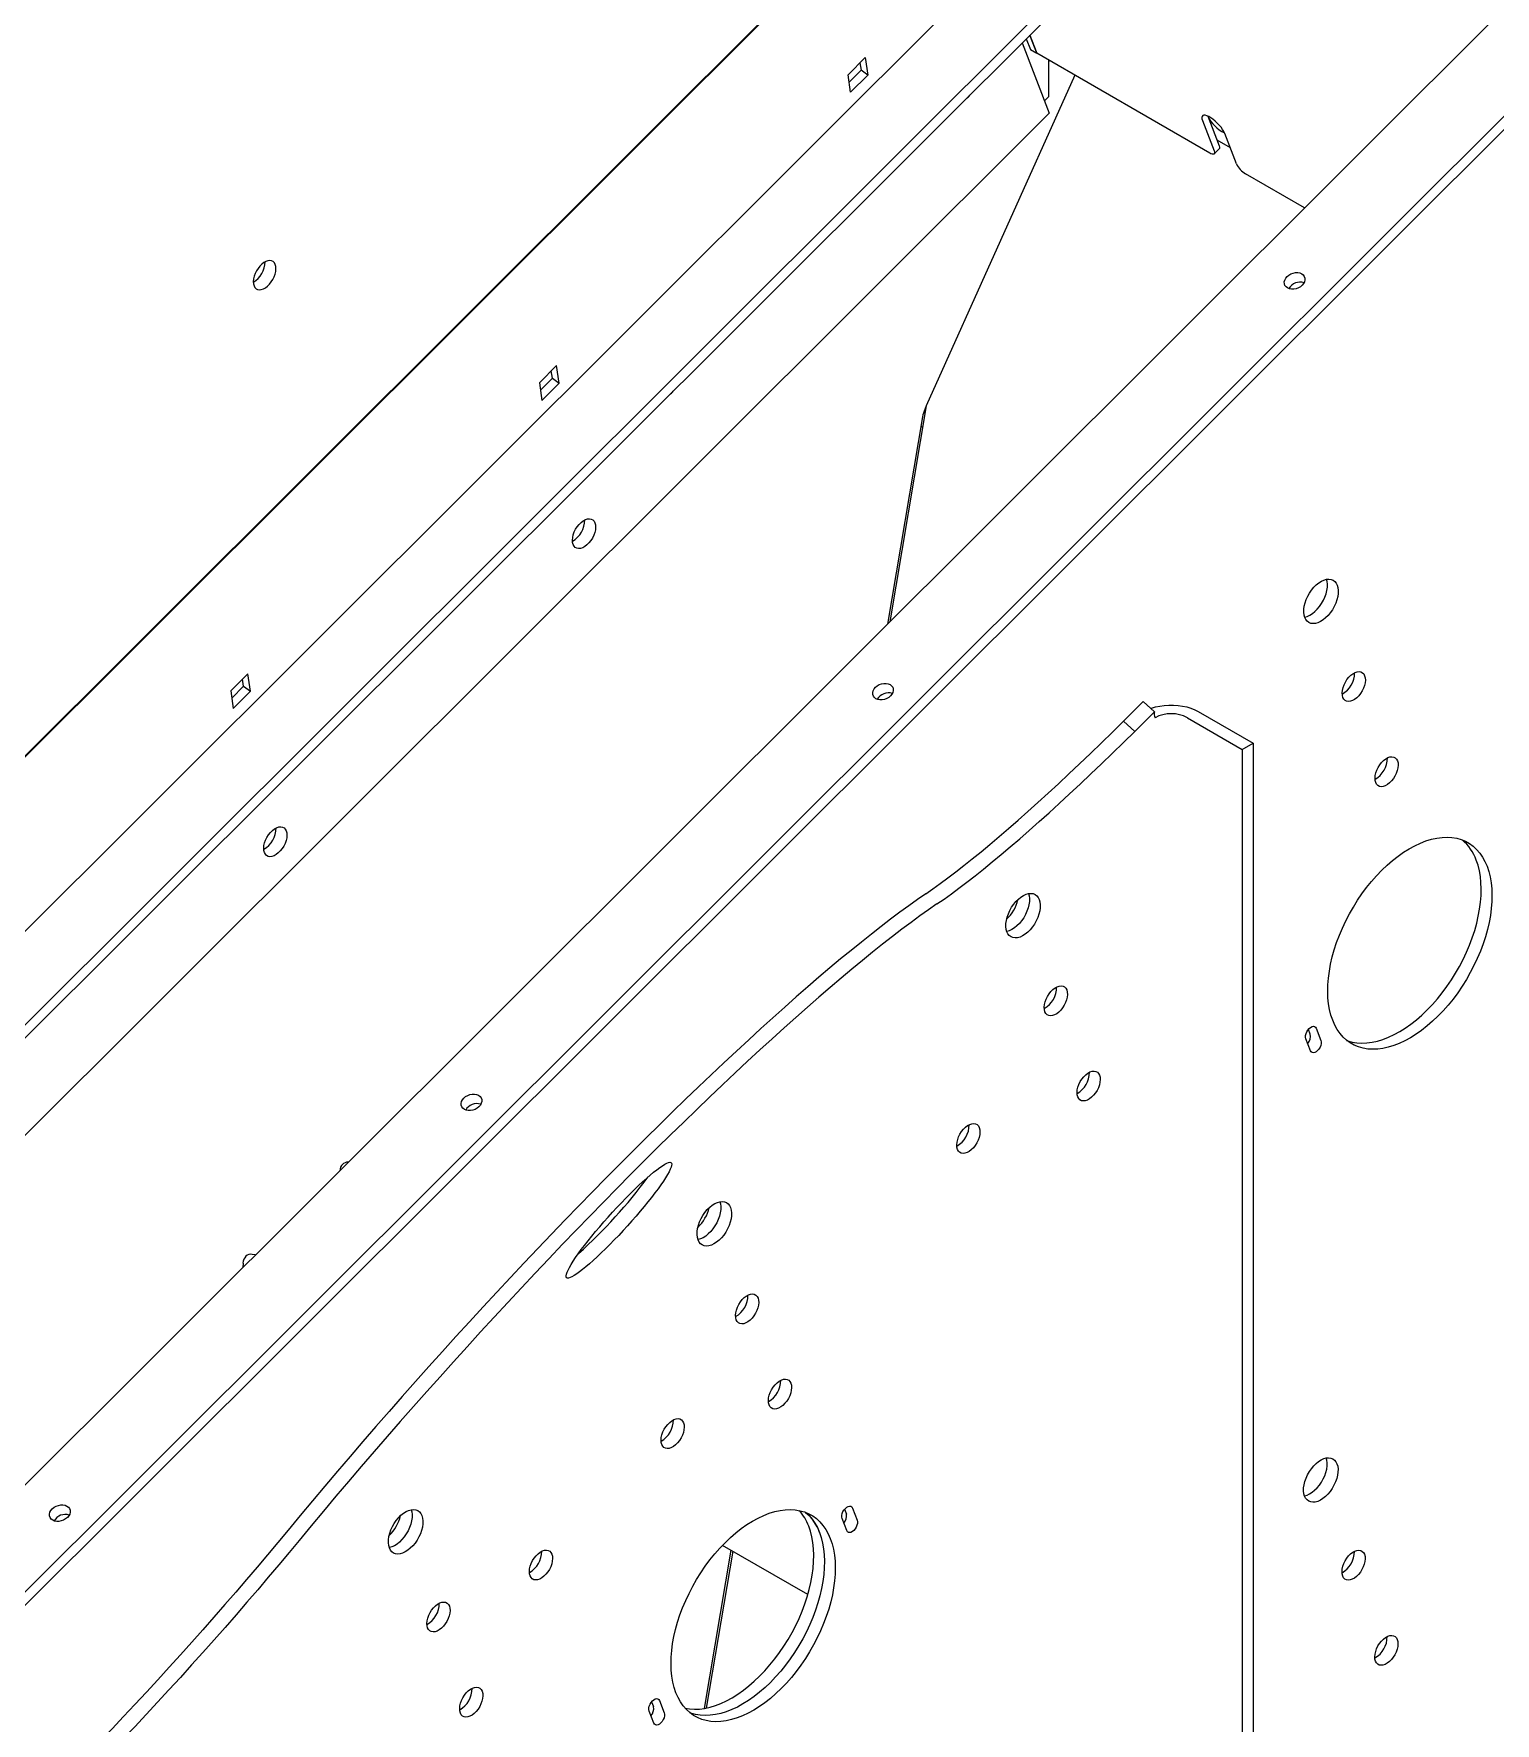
# Model space of a CAD drawing. Header units: millimetres. Extents: x 0 to 55611, y 0 to 32827.
# Drawn here: x 34469 to 35236, y 12813 to 13699 of the extents above; entities that cross this region are included whole.
import ezdxf

# ---------------------------------------------------------------- set-up
doc = ezdxf.new("R2010")
doc.units = ezdxf.units.MM
doc.header["$LTSCALE"] = 10
doc.linetypes.add('SLD-Continua', pattern=[0])
doc.layers.add('EQUIPO', color=30, linetype='SLD-Continua')
doc.layers.add('STRUC', color=5, linetype='SLD-Continua')

msp = doc.modelspace()

# ---------------------------------------------------------------- linework, layer by layer
at = {"layer": 'EQUIPO', "linetype": 'SLD-Continua', "lineweight": 25}
for p, q in [((36266.93, 14735.95), (33481.47, 11957.21)), ((33521.47, 11940.81), (36306.93, 14719.55)), ((36306.93, 14712.6), (33521.47, 11933.86)), ((34947.77, 13802.41), (34301.37, 13157.56)), ((34949.25, 13803.26), (34302.85, 13158.42)), ((34336.83, 13100.91), (34983.23, 13745.75)), ((34084.81, 12800.42), (35007.09, 13720.48)), ((34089.22, 12797.87), (35009.03, 13715.45)), ((34988.06, 13694.53), (35002.26, 13657.67)), ((34990.21, 13696.68), (34992.38, 13691.04)), ((34992.11, 13698.58), (34995.77, 13689.08)), ((34995.78, 13689.06), (34992.11, 13698.58)), ((34896.71, 13677.82), (34905.74, 13686.83)), ((34905.74, 13686.83), (34907.06, 13677.62)), ((34992.38, 13691.04), (34995.77, 13689.08)), ((35086.48, 13636.7), (34995.78, 13689.06)), ((34898.02, 13668.61), (34896.71, 13677.82)), ((34903.49, 13680.22), (34897.25, 13674)), ((34907.06, 13677.62), (34898.02, 13668.61)), ((34902.94, 13684.04), (34903.49, 13680.22)), ((34907.06, 13677.62), (34903.49, 13680.22)), ((35015.66, 13677.59), (34937.72, 13504.06)), ((35001.92, 13685.52), (35001.92, 13666.24)), ((35001.92, 13684.65), (35002.47, 13685.2)), ((35001.92, 13666.24), (34999.78, 13664.11)), ((35002.26, 13657.67), (34121.63, 12779.16)), ((35082.7, 13653.76), (35088.84, 13637.82)), ((35085.47, 13656.12), (35091.5, 13640.47)), ((35090.27, 13643.66), (35097.21, 13639.65)), ((35100.52, 13631.08), (35094.37, 13647.02)), ((35088.84, 13636.3), (35091.5, 13638.95)), ((35136.23, 13607.98), (35105.34, 13625.82)), ((34743.72, 13525.2), (34734.68, 13516.18)), ((34735.23, 13512.37), (34741.47, 13518.59)), ((34741.47, 13518.59), (34740.92, 13522.41)), ((34741.47, 13518.59), (34745.04, 13515.99)), ((34745.04, 13515.99), (34743.72, 13525.2)), ((34734.68, 13516.18), (34736, 13506.98)), ((34736, 13506.98), (34745.04, 13515.99)), ((34937.72, 13504.06), (34918.58, 13390.86)), ((34937.72, 13504.05), (34936.91, 13502.26)), ((34935.72, 13498.37), (34917.32, 13389.6)), ((34581.7, 13363.57), (34572.66, 13354.55)), ((34579.44, 13356.95), (34578.9, 13360.77)), ((34583.01, 13354.36), (34581.7, 13363.57)), ((34572.66, 13354.55), (34573.98, 13345.34)), ((34573.21, 13350.73), (34579.44, 13356.95)), ((34573.98, 13345.34), (34583.01, 13354.36)), ((34579.44, 13356.95), (34583.01, 13354.36)), ((35051.61, 13348.94), (35041.27, 13338.62)), ((35057.48, 13343.6), (35051.61, 13348.94)), ((35057.48, 13343.6), (35047.14, 13333.28)), ((35074.76, 13340.49), (35103.61, 13323.83)), ((35080.42, 13343.75), (35109.27, 13327.1)), ((35047.14, 13333.28), (35041.27, 13338.62)), ((35103.61, 13323.83), (35109.27, 13327.1)), ((35103.61, 13323.83), (35103.61, 12458.25)), ((35109.27, 13327.1), (35109.27, 12454.98)), ((35139.4, 13165.71), (35136.94, 13172.09)), ((35139.23, 13174.45), (35138.26, 13176.95)), ((35142.43, 13177.56), (35144.88, 13171.18)), ((34585.53, 13058.61), (34583.94, 13058.89)), ((34579.11, 13054.3), (34579.01, 13052.1)), ((34894.83, 12925.19), (34895.79, 12922.69)), ((34898.99, 12925.81), (34901.45, 12919.43)), ((34895.97, 12913.96), (34893.51, 12920.34)), ((34875.52, 12880.39), (34830.74, 12906.24)), ((34835.17, 12903.68), (34821.13, 12820.67)), ((34836.12, 12903.13), (34822.21, 12820.87)), ((34794.7, 12812.94), (34792.25, 12819.32)), ((34793.57, 12824.17), (34794.53, 12821.67)), ((34797.73, 12824.79), (34800.19, 12818.41))]:
    msp.add_line(p, q, dxfattribs=at)
at = {"layer": 'EQUIPO', "linetype": 'SLD-Continua', "lineweight": 25, "flags": 128}
for points in [[(35094.37, 13647.02), (35093.91, 13648.03), (35093.26, 13649.12), (35092.45, 13650.25), (35091.51, 13651.39), (35090.46, 13652.5), (35089.35, 13653.53), (35088.21, 13654.45), (35087.09, 13655.24), (35086.01, 13655.86), (35085.02, 13656.3), (35084.15, 13656.53), (35083.43, 13656.56), (35082.88, 13656.37), (35082.52, 13655.98), (35082.37, 13655.41), (35082.43, 13654.66), (35082.7, 13653.76)], [(35088.84, 13637.82), (35089.01, 13637.24), (35089.04, 13636.76), (35088.92, 13636.4), (35088.66, 13636.17), (35088.27, 13636.09), (35087.76, 13636.15), (35087.16, 13636.36), (35086.48, 13636.7)], [(35091.5, 13640.47), (35091.67, 13639.89), (35091.7, 13639.41), (35091.58, 13639.05), (35091.5, 13638.95)], [(34596.05, 13578.23), (34595.58, 13579.1), (34594.94, 13579.75), (34594.14, 13580.17), (34593.22, 13580.32), (34592.21, 13580.22), (34591.14, 13579.86), (34590.04, 13579.25), (34588.96, 13578.42), (34587.93, 13577.39), (34586.99, 13576.2), (34586.16, 13574.9), (34585.48, 13573.51), (34584.97, 13572.09), (34584.65, 13570.7), (34584.53, 13569.37), (34584.61, 13568.15), (34584.89, 13567.09), (34585.35, 13566.22), (34586, 13565.56), (34586.79, 13565.15), (34587.71, 13564.99), (34588.73, 13565.09), (34589.8, 13565.46), (34590.89, 13566.06), (34591.98, 13566.89), (34593.01, 13567.92), (34593.95, 13569.11), (34594.77, 13570.42), (34595.45, 13571.81), (34595.96, 13573.22), (34596.28, 13574.62), (34596.41, 13575.94), (34596.33, 13577.16), (34596.05, 13578.23)], [(35127.34, 13565.97), (35126.55, 13566.57), (35125.99, 13567.33), (35125.68, 13568.2), (35125.64, 13569.15), (35125.88, 13570.13), (35126.37, 13571.08), (35127.1, 13571.97), (35128.03, 13572.73), (35129.11, 13573.35), (35130.28, 13573.78), (35131.5, 13574.01), (35132.69, 13574.02), (35133.81, 13573.81), (35134.78, 13573.39), (35135.57, 13572.79), (35136.13, 13572.03), (35136.44, 13571.16), (35136.48, 13570.21), (35136.24, 13569.23), (35135.75, 13568.28), (35135.02, 13567.39), (35134.09, 13566.62), (35133.01, 13566.01), (35131.84, 13565.58), (35130.62, 13565.35), (35129.42, 13565.34), (35128.31, 13565.55), (35127.34, 13565.97)], [(34763.82, 13442.74), (34764.1, 13441.66), (34764.18, 13440.41), (34764.06, 13439.05), (34763.73, 13437.62), (34763.21, 13436.17), (34762.51, 13434.75), (34761.67, 13433.41), (34760.7, 13432.19), (34759.65, 13431.14), (34758.54, 13430.29), (34757.42, 13429.67), (34756.32, 13429.3), (34755.28, 13429.19), (34754.34, 13429.36), (34753.53, 13429.78), (34752.87, 13430.45), (34752.39, 13431.34), (34752.1, 13432.43), (34752.02, 13433.68), (34752.15, 13435.04), (34752.48, 13436.47), (34753, 13437.92), (34753.7, 13439.33), (34754.54, 13440.68), (34755.51, 13441.89), (34756.56, 13442.94), (34757.67, 13443.8), (34758.79, 13444.42), (34759.89, 13444.79), (34760.93, 13444.89), (34761.87, 13444.73), (34762.68, 13444.31), (34763.34, 13443.64), (34763.82, 13442.74)], [(35153.39, 13410.01), (35153.76, 13408.72), (35153.93, 13407.27), (35153.89, 13405.69), (35153.66, 13404.01), (35153.23, 13402.28), (35152.61, 13400.54), (35151.82, 13398.81), (35150.88, 13397.15), (35149.8, 13395.58), (35148.61, 13394.15), (35147.34, 13392.88), (35146.01, 13391.81), (35144.66, 13390.95), (35143.32, 13390.33), (35142.01, 13389.96), (35140.76, 13389.84), (35139.61, 13389.99), (35138.57, 13390.4), (35137.67, 13391.05), (35136.94, 13391.94), (35136.38, 13393.04), (35136.02, 13394.33), (35135.85, 13395.79), (35135.88, 13397.37), (35136.12, 13399.04), (35136.55, 13400.77), (35137.17, 13402.52), (35137.96, 13404.24), (35138.9, 13405.91), (35139.98, 13407.47), (35141.17, 13408.9), (35142.44, 13410.17), (35143.76, 13411.25), (35145.11, 13412.11), (35146.46, 13412.73), (35147.77, 13413.1), (35149.02, 13413.21), (35150.17, 13413.06), (35151.21, 13412.66), (35152.1, 13412), (35152.84, 13411.11), (35153.39, 13410.01)], [(35136.32, 13393.22), (35136.35, 13393.22), (35137.66, 13393.59), (35139.01, 13394.21), (35140.36, 13395.07), (35141.68, 13396.15), (35142.95, 13397.41), (35144.14, 13398.85), (35145.22, 13400.41), (35146.17, 13402.08), (35146.95, 13403.8), (35147.57, 13405.55), (35148, 13407.28), (35148.24, 13408.95), (35148.27, 13410.53), (35148.1, 13411.99), (35147.8, 13413.1)], [(34911.31, 13350.46), (34910.52, 13351.06), (34909.96, 13351.82), (34909.65, 13352.69), (34909.61, 13353.64), (34909.85, 13354.62), (34910.34, 13355.57), (34911.07, 13356.46), (34912, 13357.23), (34913.08, 13357.84), (34914.25, 13358.27), (34915.47, 13358.5), (34916.66, 13358.51), (34917.78, 13358.3), (34918.75, 13357.88), (34919.54, 13357.28), (34920.1, 13356.52), (34920.41, 13355.65), (34920.44, 13354.7), (34920.21, 13353.72), (34919.72, 13352.77), (34918.99, 13351.88), (34918.06, 13351.12), (34916.98, 13350.5), (34915.8, 13350.07), (34914.59, 13349.84), (34913.39, 13349.83), (34912.28, 13350.04), (34911.31, 13350.46)], [(35167.82, 13362.54), (35168.11, 13361.45), (35168.19, 13360.2), (35168.06, 13358.84), (35167.73, 13357.41), (35167.21, 13355.96), (35166.52, 13354.54), (35165.67, 13353.2), (35164.71, 13351.99), (35163.65, 13350.94), (35162.54, 13350.08), (35161.42, 13349.46), (35160.32, 13349.09), (35159.29, 13348.99), (35158.34, 13349.15), (35157.53, 13349.57), (35156.87, 13350.24), (35156.39, 13351.14), (35156.11, 13352.22), (35156.03, 13353.47), (35156.15, 13354.83), (35156.48, 13356.26), (35157, 13357.71), (35157.7, 13359.13), (35158.54, 13360.47), (35159.51, 13361.69), (35160.56, 13362.74), (35161.67, 13363.59), (35162.79, 13364.21), (35163.89, 13364.58), (35164.93, 13364.69), (35165.87, 13364.52), (35166.69, 13364.1), (35167.34, 13363.43), (35167.82, 13362.54)], [(35055.56, 13345.34), (35055.93, 13345.47), (35058.07, 13346.12), (35060.33, 13346.61), (35062.67, 13346.95), (35065.07, 13347.12), (35067.48, 13347.12), (35069.88, 13346.95), (35072.23, 13346.61), (35074.48, 13346.12), (35076.62, 13345.47), (35078.61, 13344.68), (35080.42, 13343.75)], [(34937.47, 13248.11), (34941.17, 13250.68), (34945.02, 13253.45), (34949.03, 13256.41), (34953.18, 13259.57), (34957.47, 13262.91), (34961.9, 13266.44), (34966.46, 13270.15), (34971.15, 13274.04), (34975.96, 13278.1), (34980.89, 13282.33), (34985.93, 13286.73), (34991.08, 13291.29), (34996.33, 13296), (35001.68, 13300.86), (35007.11, 13305.86), (35012.63, 13311.01), (35018.22, 13316.29), (35023.89, 13321.69), (35029.63, 13327.22), (35035.42, 13332.87), (35041.27, 13338.62)], [(34943.34, 13242.77), (34947.04, 13245.34), (34950.89, 13248.11), (34954.89, 13251.07), (34959.05, 13254.23), (34963.34, 13257.57), (34967.77, 13261.1), (34972.33, 13264.81), (34977.02, 13268.7), (34981.83, 13272.76), (34986.76, 13277), (34991.8, 13281.39), (34996.95, 13285.95), (35002.2, 13290.66), (35007.54, 13295.52), (35012.98, 13300.52), (35018.49, 13305.67), (35024.09, 13310.95), (35029.76, 13316.35), (35035.49, 13321.88), (35041.29, 13327.53), (35047.14, 13333.28)], [(35185.04, 13317.85), (35185.33, 13316.76), (35185.41, 13315.51), (35185.28, 13314.15), (35184.95, 13312.72), (35184.43, 13311.27), (35183.74, 13309.85), (35182.89, 13308.51), (35181.93, 13307.3), (35180.87, 13306.24), (35179.76, 13305.39), (35178.64, 13304.77), (35177.54, 13304.4), (35176.51, 13304.3), (35175.56, 13304.46), (35174.75, 13304.88), (35174.09, 13305.55), (35173.61, 13306.44), (35173.33, 13307.53), (35173.25, 13308.78), (35173.37, 13310.14), (35173.7, 13311.57), (35174.22, 13313.02), (35174.92, 13314.44), (35175.76, 13315.78), (35176.73, 13316.99), (35177.78, 13318.05), (35178.89, 13318.9), (35180.01, 13319.52), (35181.11, 13319.89), (35182.15, 13319.99), (35183.09, 13319.83), (35183.9, 13319.41), (35184.56, 13318.74), (35185.04, 13317.85)], [(34601.8, 13281.11), (34602.08, 13280.02), (34602.16, 13278.78), (34602.03, 13277.42), (34601.71, 13275.99), (34601.18, 13274.54), (34600.49, 13273.12), (34599.65, 13271.78), (34598.68, 13270.56), (34597.63, 13269.51), (34596.52, 13268.66), (34595.4, 13268.04), (34594.3, 13267.67), (34593.26, 13267.56), (34592.32, 13267.72), (34591.5, 13268.15), (34590.85, 13268.82), (34590.37, 13269.71), (34590.08, 13270.8), (34590, 13272.05), (34590.13, 13273.41), (34590.46, 13274.84), (34590.98, 13276.28), (34591.67, 13277.7), (34592.52, 13279.04), (34593.48, 13280.26), (34594.54, 13281.31), (34595.64, 13282.16), (34596.77, 13282.78), (34597.87, 13283.15), (34598.9, 13283.26), (34599.84, 13283.1), (34600.66, 13282.68), (34601.32, 13282.01), (34601.8, 13281.11)], [(35232.05, 13262.55), (35232.96, 13259.85), (35233.68, 13256.97), (35234.2, 13253.92), (35234.53, 13250.73), (35234.65, 13247.41), (35234.57, 13243.97), (35234.29, 13240.42), (35233.82, 13236.79), (35233.14, 13233.09), (35232.27, 13229.34), (35231.21, 13225.56), (35229.97, 13221.76), (35228.55, 13217.97), (35226.95, 13214.19), (35225.19, 13210.45), (35223.27, 13206.76), (35221.21, 13203.15), (35219, 13199.62), (35216.67, 13196.2), (35214.22, 13192.9), (35211.67, 13189.74), (35209.02, 13186.73), (35206.29, 13183.88), (35203.49, 13181.21), (35200.64, 13178.74), (35197.74, 13176.46), (35194.81, 13174.4), (35191.87, 13172.56), (35188.93, 13170.95), (35186, 13169.58), (35183.1, 13168.46), (35180.23, 13167.58), (35177.42, 13166.96), (35174.67, 13166.6), (35172.01, 13166.5), (35169.43, 13166.65), (35166.96, 13167.07), (35164.6, 13167.74), (35162.36, 13168.67), (35160.27, 13169.84), (35158.32, 13171.26), (35156.52, 13172.91), (35154.89, 13174.8), (35153.43, 13176.91), (35152.14, 13179.22), (35151.04, 13181.74), (35150.13, 13184.44), (35149.41, 13187.33), (35148.89, 13190.37), (35148.57, 13193.56), (35148.44, 13196.89), (35148.52, 13200.33), (35148.8, 13203.87), (35149.28, 13207.5), (35149.95, 13211.2), (35150.82, 13214.95), (35151.88, 13218.73), (35153.12, 13222.53), (35154.55, 13226.33), (35156.14, 13230.1), (35157.9, 13233.84), (35159.82, 13237.53), (35161.89, 13241.14), (35164.09, 13244.67), (35166.42, 13248.09), (35168.87, 13251.39), (35171.43, 13254.55), (35174.07, 13257.56), (35176.8, 13260.41), (35179.6, 13263.08), (35182.46, 13265.56), (35185.35, 13267.83), (35188.28, 13269.89), (35191.22, 13271.73), (35194.16, 13273.34), (35197.09, 13274.71), (35200, 13275.84), (35202.86, 13276.71), (35205.67, 13277.33), (35208.42, 13277.69), (35211.09, 13277.8), (35213.66, 13277.64), (35216.14, 13277.22), (35218.5, 13276.55), (35220.73, 13275.63), (35222.83, 13274.45), (35224.78, 13273.04), (35226.57, 13271.38), (35228.21, 13269.49), (35229.67, 13267.39), (35230.95, 13265.07), (35232.05, 13262.55)], [(35158.37, 13171.21), (35158.94, 13171.01), (35161.3, 13170.33), (35163.77, 13169.92), (35166.35, 13169.76), (35169.02, 13169.87), (35171.76, 13170.23), (35174.58, 13170.85), (35177.44, 13171.72), (35180.34, 13172.85), (35183.27, 13174.22), (35186.22, 13175.83), (35189.16, 13177.67), (35192.08, 13179.73), (35194.98, 13182), (35197.83, 13184.48), (35200.63, 13187.15), (35203.36, 13190), (35206.01, 13193.01), (35208.57, 13196.17), (35211.01, 13199.47), (35213.35, 13202.89), (35215.55, 13206.42), (35217.61, 13210.03), (35219.53, 13213.71), (35221.29, 13217.45), (35222.89, 13221.23), (35224.31, 13225.03), (35225.56, 13228.83), (35226.61, 13232.61), (35227.48, 13236.36), (35228.16, 13240.06), (35228.64, 13243.69), (35228.92, 13247.23), (35228.99, 13250.67), (35228.87, 13254), (35228.55, 13257.19), (35228.03, 13260.23), (35227.31, 13263.12), (35226.4, 13265.82)], [(34937.47, 13248.11), (34933.09, 13245.08), (34928.56, 13241.84), (34923.87, 13238.42), (34919.04, 13234.8), (34914.06, 13230.98), (34908.94, 13226.98), (34903.69, 13222.8), (34898.3, 13218.43), (34892.78, 13213.89), (34887.14, 13209.17), (34881.38, 13204.27), (34875.51, 13199.22), (34869.52, 13193.99), (34863.42, 13188.61), (34857.22, 13183.07), (34850.93, 13177.38), (34844.54, 13171.54), (34838.06, 13165.56), (34831.5, 13159.44), (34824.87, 13153.19), (34818.16, 13146.8), (34811.38, 13140.3), (34804.54, 13133.67), (34797.64, 13126.93), (34790.69, 13120.08), (34783.69, 13113.13), (34776.65, 13106.08), (34769.57, 13098.93), (34762.46, 13091.7), (34755.33, 13084.38), (34748.17, 13076.99), (34741, 13069.53), (34733.82, 13062), (34726.64, 13054.41), (34719.46, 13046.76), (34712.28, 13039.07), (34705.12, 13031.34), (34697.97, 13023.56), (34690.85, 13015.76), (34683.75, 13007.93), (34676.69, 13000.09), (34669.67, 12992.23), (34662.69, 12984.36), (34655.76, 12976.49), (34648.89, 12968.63), (34642.08, 12960.77), (34635.33, 12952.94), (34628.65, 12945.12), (34622.05, 12937.34), (34615.53, 12929.59), (34609.1, 12921.87), (34602.75, 12914.21)], [(34943.34, 13242.77), (34938.96, 13239.74), (34934.42, 13236.51), (34929.74, 13233.08), (34924.91, 13229.46), (34919.93, 13225.64), (34914.81, 13221.64), (34909.56, 13217.46), (34904.17, 13213.09), (34898.65, 13208.55), (34893.01, 13203.83), (34887.25, 13198.94), (34881.37, 13193.88), (34875.38, 13188.65), (34869.29, 13183.27), (34863.09, 13177.73), (34856.79, 13172.04), (34850.41, 13166.2), (34843.93, 13160.22), (34837.37, 13154.1), (34830.73, 13147.85), (34824.02, 13141.47), (34817.24, 13134.96), (34810.4, 13128.33), (34803.5, 13121.59), (34796.55, 13114.74), (34789.55, 13107.79), (34782.51, 13100.74), (34775.44, 13093.59), (34768.33, 13086.36), (34761.19, 13079.04), (34754.04, 13071.65), (34746.87, 13064.19), (34739.69, 13056.66), (34732.5, 13049.07), (34725.32, 13041.42), (34718.15, 13033.73), (34710.98, 13026), (34703.84, 13018.22), (34696.71, 13010.42), (34689.62, 13002.59), (34682.56, 12994.75), (34675.54, 12986.89), (34668.56, 12979.02), (34661.63, 12971.15), (34654.76, 12963.29), (34647.95, 12955.43), (34641.2, 12947.6), (34634.52, 12939.78), (34627.92, 12932), (34621.4, 12924.25), (34614.96, 12916.54), (34608.62, 12908.87)], [(34997.03, 13245.11), (34997.39, 13243.82), (34997.56, 13242.37), (34997.53, 13240.79), (34997.29, 13239.11), (34996.86, 13237.38), (34996.25, 13235.64), (34995.46, 13233.91), (34994.51, 13232.25), (34993.43, 13230.68), (34992.25, 13229.25), (34990.97, 13227.98), (34989.65, 13226.91), (34988.3, 13226.05), (34986.95, 13225.43), (34985.64, 13225.06), (34984.39, 13224.95), (34983.24, 13225.09), (34982.2, 13225.5), (34981.31, 13226.15), (34980.57, 13227.04), (34980.02, 13228.15), (34979.65, 13229.44), (34979.48, 13230.89), (34979.52, 13232.47), (34979.75, 13234.15), (34980.18, 13235.87), (34980.8, 13237.62), (34981.59, 13239.35), (34982.53, 13241.01), (34983.61, 13242.57), (34984.8, 13244.01), (34986.07, 13245.28), (34987.4, 13246.35), (34988.75, 13247.21), (34990.09, 13247.83), (34991.41, 13248.2), (34992.65, 13248.31), (34993.81, 13248.17), (34994.84, 13247.76), (34995.74, 13247.11), (34996.47, 13246.22), (34997.03, 13245.11)], [(34991.44, 13248.21), (34991.74, 13247.09), (34991.91, 13245.63), (34991.87, 13244.05), (34991.64, 13242.38), (34991.21, 13240.65), (34990.59, 13238.9), (34989.8, 13237.18), (34988.85, 13235.52), (34987.78, 13233.95), (34986.59, 13232.52), (34985.32, 13231.25), (34983.99, 13230.17), (34982.64, 13229.32), (34981.29, 13228.7), (34979.98, 13228.32), (34979.95, 13228.32)], [(34991.44, 13248.21), (34991.74, 13247.09), (34991.91, 13245.63), (34991.87, 13244.05), (34991.64, 13242.38), (34991.21, 13240.65), (34990.59, 13238.9), (34989.8, 13237.18), (34988.85, 13235.52), (34987.78, 13233.95), (34986.59, 13232.52), (34985.32, 13231.25), (34983.99, 13230.17), (34982.64, 13229.32), (34981.29, 13228.7), (34979.98, 13228.32), (34979.95, 13228.32)], [(35011.46, 13197.64), (35011.74, 13196.55), (35011.82, 13195.3), (35011.7, 13193.94), (35011.37, 13192.51), (35010.85, 13191.07), (35010.15, 13189.65), (35009.31, 13188.31), (35008.34, 13187.09), (35007.29, 13186.04), (35006.18, 13185.19), (35005.06, 13184.57), (35003.96, 13184.2), (35002.92, 13184.09), (35001.98, 13184.25), (35001.16, 13184.67), (35000.51, 13185.34), (35000.03, 13186.24), (34999.74, 13187.33), (34999.66, 13188.57), (34999.79, 13189.93), (35000.12, 13191.36), (35000.64, 13192.81), (35001.33, 13194.23), (35002.18, 13195.57), (35003.14, 13196.79), (35004.2, 13197.84), (35005.31, 13198.69), (35006.43, 13199.31), (35007.53, 13199.68), (35008.56, 13199.79), (35009.51, 13199.63), (35010.32, 13199.2), (35010.98, 13198.53), (35011.46, 13197.64)], [(35136.94, 13172.09), (35136.78, 13172.85), (35136.81, 13173.75), (35137.04, 13174.72), (35137.45, 13175.7), (35138.01, 13176.62), (35138.69, 13177.41), (35139.43, 13178.03), (35140.19, 13178.44), (35140.92, 13178.59), (35141.56, 13178.49), (35142.08, 13178.14), (35142.43, 13177.56)], [(35144.88, 13171.18), (35145.05, 13170.42), (35145.02, 13169.52), (35144.79, 13168.55), (35144.38, 13167.57), (35143.82, 13166.66), (35143.14, 13165.86), (35142.4, 13165.24), (35141.64, 13164.84), (35140.91, 13164.68), (35140.27, 13164.79), (35139.75, 13165.14), (35139.4, 13165.71)], [(35028.68, 13152.95), (35028.96, 13151.86), (35029.04, 13150.61), (35028.91, 13149.25), (35028.59, 13147.82), (35028.06, 13146.38), (35027.37, 13144.96), (35026.53, 13143.62), (35025.56, 13142.4), (35024.51, 13141.35), (35023.4, 13140.5), (35022.28, 13139.87), (35021.18, 13139.5), (35020.14, 13139.4), (35019.2, 13139.56), (35018.38, 13139.98), (35017.73, 13140.65), (35017.25, 13141.55), (35016.96, 13142.64), (35016.88, 13143.88), (35017.01, 13145.24), (35017.34, 13146.67), (35017.86, 13148.12), (35018.55, 13149.54), (35019.4, 13150.88), (35020.36, 13152.1), (35021.42, 13153.15), (35022.52, 13154), (35023.65, 13154.62), (35024.75, 13154.99), (35025.78, 13155.1), (35026.72, 13154.94), (35027.54, 13154.51), (35028.2, 13153.84), (35028.68, 13152.95)], [(34695.28, 13134.95), (34694.49, 13135.55), (34693.93, 13136.31), (34693.62, 13137.18), (34693.58, 13138.13), (34693.82, 13139.11), (34694.31, 13140.06), (34695.04, 13140.95), (34695.97, 13141.72), (34697.05, 13142.33), (34698.22, 13142.76), (34699.44, 13142.99), (34700.63, 13143), (34701.75, 13142.79), (34702.72, 13142.37), (34703.51, 13141.77), (34704.07, 13141.01), (34704.38, 13140.14), (34704.41, 13139.19), (34704.18, 13138.21), (34703.69, 13137.26), (34702.96, 13136.38), (34702.03, 13135.61), (34700.95, 13134.99), (34699.77, 13134.56), (34698.56, 13134.33), (34697.36, 13134.33), (34696.25, 13134.53), (34695.28, 13134.95)], [(34965.55, 13125.42), (34965.83, 13124.33), (34965.91, 13123.09), (34965.78, 13121.73), (34965.45, 13120.3), (34964.93, 13118.85), (34964.24, 13117.43), (34963.4, 13116.09), (34962.43, 13114.87), (34961.37, 13113.82), (34960.27, 13112.97), (34959.15, 13112.35), (34958.05, 13111.98), (34957.01, 13111.87), (34956.07, 13112.03), (34955.25, 13112.46), (34954.6, 13113.13), (34954.12, 13114.02), (34953.83, 13115.11), (34953.75, 13116.36), (34953.88, 13117.72), (34954.21, 13119.15), (34954.73, 13120.59), (34955.42, 13122.01), (34956.27, 13123.35), (34957.23, 13124.57), (34958.29, 13125.62), (34959.39, 13126.47), (34960.52, 13127.1), (34961.61, 13127.47), (34962.65, 13127.57), (34963.59, 13127.41), (34964.41, 13126.99), (34965.07, 13126.32), (34965.55, 13125.42)], [(34782.29, 13090.68), (34784.54, 13092.9), (34786.73, 13095), (34788.85, 13096.97), (34790.88, 13098.8), (34792.81, 13100.48), (34794.62, 13102), (34796.31, 13103.33), (34797.86, 13104.48), (34799.25, 13105.44), (34800.49, 13106.2), (34801.56, 13106.75), (34802.45, 13107.09), (34803.16, 13107.21), (34803.68, 13107.13), (34804.01, 13106.83), (34804.15, 13106.32), (34804.09, 13105.61), (34803.84, 13104.69), (34803.39, 13103.58), (34802.76, 13102.28), (34801.94, 13100.8), (34800.94, 13099.15), (34799.77, 13097.35), (34798.44, 13095.4), (34796.95, 13093.33), (34795.32, 13091.13), (34793.55, 13088.84), (34791.67, 13086.46), (34789.67, 13084.02), (34787.59, 13081.52), (34785.42, 13078.99), (34783.2, 13076.45), (34780.92, 13073.91), (34778.62, 13071.39), (34776.3, 13068.9), (34773.97, 13066.48), (34771.67, 13064.12), (34769.4, 13061.86), (34767.18, 13059.7), (34765.02, 13057.66), (34762.95, 13055.75), (34760.96, 13054), (34759.09, 13052.4), (34757.34, 13050.97), (34755.72, 13049.73), (34754.25, 13048.67), (34752.93, 13047.82), (34751.77, 13047.16), (34750.79, 13046.72), (34749.99, 13046.48), (34749.38, 13046.46), (34748.95, 13046.65), (34748.72, 13047.06), (34748.68, 13047.67), (34748.83, 13048.49), (34749.18, 13049.5), (34749.72, 13050.71), (34750.45, 13052.1), (34751.36, 13053.66), (34752.44, 13055.39), (34753.7, 13057.27), (34755.11, 13059.28), (34756.67, 13061.42), (34758.37, 13063.66), (34760.2, 13066), (34762.14, 13068.41), (34764.18, 13070.89), (34766.31, 13073.4), (34768.5, 13075.94), (34770.76, 13078.48), (34773.05, 13081.02), (34775.36, 13083.52), (34777.69, 13085.98), (34780, 13088.37), (34782.29, 13090.68)], [(34835.01, 13083.48), (34835.37, 13082.19), (34835.54, 13080.74), (34835.51, 13079.16), (34835.27, 13077.48), (34834.84, 13075.75), (34834.22, 13074.01), (34833.43, 13072.28), (34832.49, 13070.62), (34831.41, 13069.05), (34830.22, 13067.62), (34828.95, 13066.35), (34827.63, 13065.28), (34826.27, 13064.42), (34824.93, 13063.8), (34823.62, 13063.43), (34822.37, 13063.31), (34821.22, 13063.46), (34820.18, 13063.87), (34819.29, 13064.52), (34818.55, 13065.41), (34817.99, 13066.51), (34817.63, 13067.81), (34817.46, 13069.26), (34817.49, 13070.84), (34817.73, 13072.51), (34818.16, 13074.24), (34818.78, 13075.99), (34819.57, 13077.71), (34820.51, 13079.38), (34821.59, 13080.94), (34822.78, 13082.38), (34824.05, 13083.64), (34825.37, 13084.72), (34826.73, 13085.58), (34828.07, 13086.2), (34829.38, 13086.57), (34830.63, 13086.68), (34831.78, 13086.53), (34832.82, 13086.13), (34833.71, 13085.47), (34834.45, 13084.59), (34835.01, 13083.48)], [(34829.41, 13086.58), (34829.71, 13085.46), (34829.88, 13084), (34829.85, 13082.42), (34829.61, 13080.75), (34829.18, 13079.02), (34828.57, 13077.27), (34827.78, 13075.55), (34826.83, 13073.88), (34825.75, 13072.32), (34824.57, 13070.89), (34823.29, 13069.62), (34821.97, 13068.54), (34820.62, 13067.68), (34819.27, 13067.06), (34817.96, 13066.69), (34817.93, 13066.69)], [(34829.41, 13086.58), (34829.71, 13085.46), (34829.88, 13084), (34829.85, 13082.42), (34829.61, 13080.75), (34829.18, 13079.02), (34828.57, 13077.27), (34827.78, 13075.55), (34826.83, 13073.88), (34825.75, 13072.32), (34824.57, 13070.89), (34823.29, 13069.62), (34821.97, 13068.54), (34820.62, 13067.68), (34819.27, 13067.06), (34817.96, 13066.69), (34817.93, 13066.69)], [(34849.43, 13036.01), (34849.72, 13034.92), (34849.8, 13033.67), (34849.67, 13032.31), (34849.34, 13030.88), (34848.82, 13029.43), (34848.13, 13028.02), (34847.28, 13026.68), (34846.32, 13025.46), (34845.26, 13024.41), (34844.16, 13023.55), (34843.03, 13022.93), (34841.94, 13022.56), (34840.9, 13022.46), (34839.96, 13022.62), (34839.14, 13023.04), (34838.48, 13023.71), (34838.01, 13024.61), (34837.72, 13025.7), (34837.64, 13026.94), (34837.77, 13028.3), (34838.1, 13029.73), (34838.62, 13031.18), (34839.31, 13032.6), (34840.16, 13033.94), (34841.12, 13035.16), (34842.18, 13036.21), (34843.28, 13037.06), (34844.4, 13037.68), (34845.5, 13038.05), (34846.54, 13038.16), (34847.48, 13038), (34848.3, 13037.57), (34848.95, 13036.9), (34849.43, 13036.01)], [(34866.65, 12991.32), (34866.94, 12990.23), (34867.02, 12988.98), (34866.89, 12987.62), (34866.56, 12986.19), (34866.04, 12984.74), (34865.35, 12983.32), (34864.5, 12981.98), (34863.54, 12980.77), (34862.48, 12979.71), (34861.38, 12978.86), (34860.25, 12978.24), (34859.15, 12977.87), (34858.12, 12977.77), (34857.18, 12977.93), (34856.36, 12978.35), (34855.7, 12979.02), (34855.22, 12979.92), (34854.94, 12981), (34854.86, 12982.25), (34854.99, 12983.61), (34855.31, 12985.04), (34855.84, 12986.49), (34856.53, 12987.91), (34857.37, 12989.25), (34858.34, 12990.47), (34859.4, 12991.52), (34860.5, 12992.37), (34861.62, 12992.99), (34862.72, 12993.36), (34863.76, 12993.47), (34864.7, 12993.3), (34865.52, 12992.88), (34866.17, 12992.21), (34866.65, 12991.32)], [(34810.33, 12970.58), (34810.61, 12969.49), (34810.69, 12968.24), (34810.57, 12966.88), (34810.24, 12965.45), (34809.72, 12964.01), (34809.02, 12962.59), (34808.18, 12961.25), (34807.21, 12960.03), (34806.16, 12958.98), (34805.05, 12958.13), (34803.93, 12957.51), (34802.83, 12957.14), (34801.79, 12957.03), (34800.85, 12957.19), (34800.04, 12957.61), (34799.38, 12958.28), (34798.9, 12959.18), (34798.61, 12960.27), (34798.53, 12961.51), (34798.66, 12962.87), (34798.99, 12964.3), (34799.51, 12965.75), (34800.2, 12967.17), (34801.05, 12968.51), (34802.01, 12969.73), (34803.07, 12970.78), (34804.18, 12971.63), (34805.3, 12972.25), (34806.4, 12972.62), (34807.43, 12972.73), (34808.38, 12972.57), (34809.19, 12972.14), (34809.85, 12971.47), (34810.33, 12970.58)], [(35153.29, 12949.02), (35153.66, 12947.73), (35153.83, 12946.28), (35153.79, 12944.7), (35153.56, 12943.02), (35153.13, 12941.29), (35152.51, 12939.55), (35151.72, 12937.82), (35150.78, 12936.16), (35149.7, 12934.59), (35148.51, 12933.16), (35147.24, 12931.89), (35145.91, 12930.82), (35144.56, 12929.96), (35143.22, 12929.34), (35141.91, 12928.97), (35140.66, 12928.85), (35139.51, 12929), (35138.47, 12929.41), (35137.57, 12930.06), (35136.84, 12930.95), (35136.28, 12932.05), (35135.92, 12933.35), (35135.75, 12934.8), (35135.78, 12936.38), (35136.02, 12938.05), (35136.45, 12939.78), (35137.07, 12941.53), (35137.86, 12943.26), (35138.8, 12944.92), (35139.88, 12946.48), (35141.07, 12947.92), (35142.34, 12949.19), (35143.66, 12950.26), (35145.01, 12951.12), (35146.36, 12951.74), (35147.67, 12952.11), (35148.92, 12952.22), (35150.07, 12952.08), (35151.11, 12951.67), (35152, 12951.02), (35152.74, 12950.13), (35153.29, 12949.02)], [(35136.22, 12932.23), (35136.25, 12932.23), (35137.56, 12932.6), (35138.91, 12933.23), (35140.26, 12934.08), (35141.58, 12935.16), (35142.85, 12936.43), (35144.04, 12937.86), (35145.12, 12939.43), (35146.07, 12941.09), (35146.85, 12942.81), (35147.47, 12944.56), (35147.9, 12946.29), (35148.14, 12947.96), (35148.17, 12949.54), (35148, 12951), (35147.7, 12952.12)], [(34479.25, 12919.44), (34478.46, 12920.04), (34477.9, 12920.8), (34477.59, 12921.68), (34477.55, 12922.63), (34477.79, 12923.6), (34478.28, 12924.56), (34479.01, 12925.44), (34479.94, 12926.21), (34481.02, 12926.82), (34482.19, 12927.25), (34483.41, 12927.48), (34484.6, 12927.49), (34485.72, 12927.28), (34486.69, 12926.86), (34487.48, 12926.26), (34488.04, 12925.51), (34488.35, 12924.63), (34488.38, 12923.68), (34488.15, 12922.7), (34487.66, 12921.75), (34486.93, 12920.87), (34486, 12920.1), (34484.92, 12919.48), (34483.74, 12919.05), (34482.53, 12918.83), (34481.33, 12918.82), (34480.22, 12919.02), (34479.25, 12919.44)], [(34672.98, 12921.85), (34673.35, 12920.56), (34673.52, 12919.11), (34673.48, 12917.52), (34673.25, 12915.85), (34672.82, 12914.12), (34672.2, 12912.37), (34671.41, 12910.65), (34670.47, 12908.99), (34669.39, 12907.42), (34668.2, 12905.99), (34666.93, 12904.72), (34665.6, 12903.65), (34664.25, 12902.79), (34662.91, 12902.17), (34661.59, 12901.79), (34660.35, 12901.68), (34659.19, 12901.83), (34658.16, 12902.24), (34657.26, 12902.89), (34656.53, 12903.78), (34655.97, 12904.88), (34655.61, 12906.17), (34655.44, 12907.63), (34655.47, 12909.21), (34655.71, 12910.88), (34656.14, 12912.61), (34656.75, 12914.36), (34657.54, 12916.08), (34658.49, 12917.75), (34659.57, 12919.31), (34660.75, 12920.74), (34662.03, 12922.01), (34663.35, 12923.09), (34664.7, 12923.95), (34666.05, 12924.57), (34667.36, 12924.94), (34668.61, 12925.05), (34669.76, 12924.9), (34670.8, 12924.5), (34671.69, 12923.84), (34672.43, 12922.95), (34672.98, 12921.85)], [(34667.39, 12924.94), (34667.69, 12923.82), (34667.86, 12922.37), (34667.83, 12920.79), (34667.59, 12919.12), (34667.16, 12917.39), (34666.54, 12915.64), (34665.75, 12913.92), (34664.81, 12912.25), (34663.73, 12910.69), (34662.54, 12909.25), (34661.27, 12907.99), (34659.95, 12906.91), (34658.59, 12906.05), (34657.25, 12905.43), (34655.94, 12905.06), (34655.91, 12905.05)], [(34667.39, 12924.94), (34667.69, 12923.82), (34667.86, 12922.37), (34667.83, 12920.79), (34667.59, 12919.12), (34667.16, 12917.39), (34666.54, 12915.64), (34665.75, 12913.92), (34664.81, 12912.25), (34663.73, 12910.69), (34662.54, 12909.25), (34661.27, 12907.99), (34659.95, 12906.91), (34658.59, 12906.05), (34657.25, 12905.43), (34655.94, 12905.06), (34655.91, 12905.05)], [(34806.34, 12828.96), (34805.43, 12831.67), (34804.71, 12834.55), (34804.19, 12837.59), (34803.87, 12840.79), (34803.75, 12844.11), (34803.82, 12847.55), (34804.1, 12851.1), (34804.58, 12854.73), (34805.26, 12858.43), (34806.12, 12862.18), (34807.18, 12865.96), (34808.43, 12869.76), (34809.85, 12873.55), (34811.45, 12877.33), (34813.21, 12881.07), (34815.12, 12884.76), (34817.19, 12888.37), (34819.39, 12891.89), (34821.72, 12895.32), (34824.17, 12898.61), (34826.73, 12901.78), (34829.38, 12904.79), (34832.11, 12907.64), (34834.9, 12910.3), (34837.76, 12912.78), (34840.66, 12915.06), (34843.58, 12917.12), (34846.52, 12918.96), (34849.46, 12920.57), (34852.39, 12921.94), (34855.3, 12923.06), (34858.16, 12923.94), (34860.98, 12924.55), (34863.72, 12924.92), (34866.39, 12925.02), (34868.97, 12924.86), (34871.44, 12924.45), (34873.8, 12923.78), (34876.03, 12922.85), (34878.13, 12921.68), (34880.08, 12920.26), (34881.88, 12918.61), (34883.51, 12916.72), (34884.97, 12914.61), (34886.25, 12912.3), (34887.35, 12909.78), (34888.27, 12907.07), (34888.98, 12904.19), (34889.51, 12901.15), (34889.83, 12897.96), (34889.95, 12894.63), (34889.87, 12891.19), (34889.6, 12887.65), (34889.12, 12884.02), (34888.44, 12880.32), (34887.57, 12876.57), (34886.51, 12872.79), (34885.27, 12868.99), (34883.85, 12865.19), (34882.25, 12861.41), (34880.49, 12857.67), (34878.57, 12853.99), (34876.51, 12850.38), (34874.31, 12846.85), (34871.97, 12843.43), (34869.52, 12840.13), (34866.97, 12836.97), (34864.32, 12833.96), (34861.59, 12831.11), (34858.79, 12828.44), (34855.94, 12825.96), (34853.04, 12823.69), (34850.12, 12821.63), (34847.18, 12819.79), (34844.23, 12818.18), (34841.3, 12816.81), (34838.4, 12815.68), (34835.53, 12814.81), (34832.72, 12814.19), (34829.98, 12813.83), (34827.31, 12813.72), (34824.73, 12813.88), (34822.26, 12814.29), (34819.9, 12814.97), (34817.67, 12815.89), (34815.57, 12817.07), (34813.62, 12818.48), (34811.82, 12820.14), (34810.19, 12822.02), (34808.73, 12824.13), (34807.44, 12826.45), (34806.34, 12828.96)], [(34874.37, 12923.57), (34874.42, 12923.53), (34876.22, 12921.87), (34877.85, 12919.99), (34879.31, 12917.88), (34880.6, 12915.56), (34881.7, 12913.05), (34882.61, 12910.34), (34883.33, 12907.46), (34883.85, 12904.42), (34884.17, 12901.22), (34884.3, 12897.9), (34884.22, 12894.46), (34883.94, 12890.91), (34883.46, 12887.28), (34882.79, 12883.58), (34881.92, 12879.84), (34880.86, 12876.05), (34879.61, 12872.25), (34878.19, 12868.46), (34876.6, 12864.68), (34874.83, 12860.94), (34872.92, 12857.25), (34870.85, 12853.64), (34868.65, 12850.12), (34866.32, 12846.7), (34863.87, 12843.4), (34861.31, 12840.23), (34858.66, 12837.22), (34855.94, 12834.37), (34853.14, 12831.71), (34850.28, 12829.23), (34847.39, 12826.95), (34844.46, 12824.89), (34841.52, 12823.05), (34838.58, 12821.44), (34835.65, 12820.07), (34832.74, 12818.95), (34829.88, 12818.08), (34827.07, 12817.46), (34824.32, 12817.09), (34821.65, 12816.99), (34819.08, 12817.15), (34816.6, 12817.56), (34814.24, 12818.23), (34813.67, 12818.44)], [(34893.51, 12920.34), (34893.35, 12921.1), (34893.38, 12922), (34893.61, 12922.97), (34894.02, 12923.95), (34894.58, 12924.86), (34895.25, 12925.66), (34896, 12926.28), (34896.76, 12926.68), (34897.49, 12926.84), (34898.13, 12926.73), (34898.64, 12926.38), (34898.99, 12925.81)], [(34811.24, 12820.76), (34813.42, 12820.41), (34816, 12820.26), (34818.66, 12820.36), (34821.41, 12820.72), (34824.22, 12821.34), (34827.09, 12822.22), (34829.99, 12823.34), (34832.92, 12824.71), (34835.86, 12826.32), (34838.8, 12828.16), (34841.73, 12830.22), (34844.63, 12832.49), (34847.48, 12834.97), (34850.28, 12837.64), (34853.01, 12840.49), (34855.66, 12843.5), (34858.21, 12846.66), (34860.66, 12849.96), (34862.99, 12853.38), (34865.2, 12856.91), (34867.26, 12860.52), (34869.18, 12864.21), (34870.94, 12867.95), (34872.53, 12871.72), (34873.96, 12875.52), (34875.2, 12879.32), (34876.26, 12883.1), (34877.13, 12886.85), (34877.8, 12890.55), (34878.28, 12894.18), (34878.56, 12897.72), (34878.64, 12901.16), (34878.52, 12904.49), (34878.19, 12907.68), (34877.67, 12910.73), (34876.95, 12913.61), (34876.04, 12916.31)], [(34901.45, 12919.43), (34901.62, 12918.66), (34901.58, 12917.77), (34901.35, 12916.8), (34900.94, 12915.82), (34900.38, 12914.9), (34899.71, 12914.1), (34898.96, 12913.49), (34898.2, 12913.08), (34897.48, 12912.93), (34896.83, 12913.03), (34896.32, 12913.38), (34895.97, 12913.96)], [(34602.75, 12914.21), (34597.43, 12907.79), (34592.03, 12901.33), (34586.54, 12894.83), (34580.97, 12888.29), (34575.34, 12881.74), (34569.63, 12875.17), (34563.87, 12868.58), (34558.06, 12862), (34552.2, 12855.42), (34546.3, 12848.84), (34540.36, 12842.29), (34534.4, 12835.76), (34528.41, 12829.26), (34522.41, 12822.81), (34516.4, 12816.39), (34510.39, 12810.03), (34504.38, 12803.73), (34498.38, 12797.49), (34492.4, 12791.33), (34486.44, 12785.24), (34480.51, 12779.24), (34474.61, 12773.33)], [(34608.62, 12908.87), (34603.3, 12902.45), (34597.89, 12895.99), (34592.4, 12889.49), (34586.84, 12882.96), (34581.2, 12876.4), (34575.5, 12869.83), (34569.74, 12863.24), (34563.92, 12856.66), (34558.06, 12850.08), (34552.16, 12843.51), (34546.23, 12836.95), (34540.26, 12830.42), (34534.28, 12823.93), (34528.28, 12817.47), (34522.27, 12811.05), (34516.26, 12804.69), (34510.25, 12798.39), (34504.25, 12792.15), (34498.26, 12785.99), (34492.3, 12779.9), (34486.37, 12773.9), (34480.48, 12767.99)], [(34881.7, 12913.05), (34882.61, 12910.34), (34883.33, 12907.46), (34883.85, 12904.42), (34884.17, 12901.22), (34884.3, 12897.9), (34884.22, 12894.46), (34883.94, 12890.91), (34883.46, 12887.28), (34882.79, 12883.58), (34881.92, 12879.84), (34880.86, 12876.05), (34879.61, 12872.25), (34878.19, 12868.46), (34876.6, 12864.68), (34874.83, 12860.94), (34872.92, 12857.25), (34870.85, 12853.64), (34868.65, 12850.12), (34866.32, 12846.7), (34863.87, 12843.4), (34861.31, 12840.23), (34858.66, 12837.22), (34855.94, 12834.37), (34853.14, 12831.71), (34850.28, 12829.23), (34847.39, 12826.95), (34844.46, 12824.89), (34841.52, 12823.05), (34838.58, 12821.44), (34835.65, 12820.07), (34832.74, 12818.95), (34829.88, 12818.08), (34827.07, 12817.46), (34824.32, 12817.09), (34821.65, 12816.99), (34819.08, 12817.15), (34816.6, 12817.56), (34814.24, 12818.23), (34813.67, 12818.44)], [(34741.22, 12901.64), (34741.51, 12900.55), (34741.59, 12899.31), (34741.46, 12897.95), (34741.13, 12896.52), (34740.61, 12895.07), (34739.92, 12893.65), (34739.07, 12892.31), (34738.11, 12891.09), (34737.05, 12890.04), (34735.94, 12889.19), (34734.82, 12888.57), (34733.72, 12888.2), (34732.69, 12888.09), (34731.74, 12888.25), (34730.93, 12888.68), (34730.27, 12889.35), (34729.79, 12890.24), (34729.51, 12891.33), (34729.43, 12892.58), (34729.55, 12893.94), (34729.88, 12895.36), (34730.4, 12896.81), (34731.1, 12898.23), (34731.94, 12899.57), (34732.91, 12900.79), (34733.96, 12901.84), (34735.07, 12902.69), (34736.19, 12903.31), (34737.29, 12903.68), (34738.33, 12903.79), (34739.27, 12903.63), (34740.09, 12903.21), (34740.74, 12902.54), (34741.22, 12901.64)], [(35167.72, 12901.55), (35168.01, 12900.46), (35168.09, 12899.21), (35167.96, 12897.85), (35167.63, 12896.42), (35167.11, 12894.98), (35166.42, 12893.56), (35165.57, 12892.22), (35164.61, 12891), (35163.55, 12889.95), (35162.44, 12889.1), (35161.32, 12888.48), (35160.22, 12888.11), (35159.19, 12888), (35158.24, 12888.16), (35157.43, 12888.58), (35156.77, 12889.25), (35156.29, 12890.15), (35156.01, 12891.24), (35155.93, 12892.48), (35156.05, 12893.84), (35156.38, 12895.27), (35156.9, 12896.72), (35157.6, 12898.14), (35158.44, 12899.48), (35159.41, 12900.7), (35160.46, 12901.75), (35161.57, 12902.6), (35162.69, 12903.22), (35163.79, 12903.59), (35164.83, 12903.7), (35165.77, 12903.54), (35166.59, 12903.11), (35167.24, 12902.44), (35167.72, 12901.55)], [(34687.41, 12874.38), (34687.7, 12873.29), (34687.78, 12872.04), (34687.65, 12870.68), (34687.32, 12869.25), (34686.8, 12867.8), (34686.11, 12866.38), (34685.26, 12865.04), (34684.29, 12863.83), (34683.24, 12862.77), (34682.13, 12861.92), (34681.01, 12861.3), (34679.91, 12860.93), (34678.87, 12860.83), (34677.93, 12860.99), (34677.12, 12861.41), (34676.46, 12862.08), (34675.98, 12862.97), (34675.7, 12864.06), (34675.62, 12865.31), (34675.74, 12866.67), (34676.07, 12868.1), (34676.59, 12869.55), (34677.29, 12870.97), (34678.13, 12872.31), (34679.1, 12873.52), (34680.15, 12874.58), (34681.26, 12875.43), (34682.38, 12876.05), (34683.48, 12876.42), (34684.52, 12876.52), (34685.46, 12876.36), (34686.27, 12875.94), (34686.93, 12875.27), (34687.41, 12874.38)], [(35184.94, 12856.86), (35185.23, 12855.77), (35185.31, 12854.52), (35185.18, 12853.16), (35184.85, 12851.73), (35184.33, 12850.28), (35183.64, 12848.87), (35182.79, 12847.53), (35181.83, 12846.31), (35180.77, 12845.26), (35179.66, 12844.41), (35178.54, 12843.78), (35177.44, 12843.41), (35176.41, 12843.31), (35175.46, 12843.47), (35174.65, 12843.89), (35173.99, 12844.56), (35173.51, 12845.46), (35173.23, 12846.55), (35173.15, 12847.79), (35173.27, 12849.15), (35173.6, 12850.58), (35174.12, 12852.03), (35174.82, 12853.45), (35175.66, 12854.79), (35176.63, 12856.01), (35177.68, 12857.06), (35178.79, 12857.91), (35179.91, 12858.53), (35181.01, 12858.9), (35182.05, 12859.01), (35182.99, 12858.85), (35183.8, 12858.42), (35184.46, 12857.75), (35184.94, 12856.86)], [(34704.63, 12829.68), (34704.92, 12828.6), (34705, 12827.35), (34704.87, 12825.99), (34704.54, 12824.56), (34704.02, 12823.11), (34703.33, 12821.69), (34702.48, 12820.35), (34701.51, 12819.14), (34700.46, 12818.08), (34699.35, 12817.23), (34698.23, 12816.61), (34697.13, 12816.24), (34696.09, 12816.13), (34695.15, 12816.3), (34694.34, 12816.72), (34693.68, 12817.39), (34693.2, 12818.28), (34692.92, 12819.37), (34692.84, 12820.62), (34692.96, 12821.98), (34693.29, 12823.41), (34693.81, 12824.86), (34694.51, 12826.28), (34695.35, 12827.62), (34696.32, 12828.83), (34697.37, 12829.89), (34698.48, 12830.74), (34699.6, 12831.36), (34700.7, 12831.73), (34701.74, 12831.83), (34702.68, 12831.67), (34703.49, 12831.25), (34704.15, 12830.58), (34704.63, 12829.68)], [(34792.25, 12819.32), (34792.08, 12820.08), (34792.12, 12820.98), (34792.34, 12821.95), (34792.75, 12822.93), (34793.32, 12823.84), (34793.99, 12824.64), (34794.73, 12825.26), (34795.49, 12825.66), (34796.22, 12825.82), (34796.86, 12825.71), (34797.38, 12825.36), (34797.73, 12824.79)], [(34800.19, 12818.41), (34800.35, 12817.64), (34800.32, 12816.75), (34800.09, 12815.78), (34799.68, 12814.8), (34799.12, 12813.88), (34798.44, 12813.08), (34797.7, 12812.47), (34796.94, 12812.06), (34796.21, 12811.91), (34795.57, 12812.01), (34795.06, 12812.36), (34794.7, 12812.94)]]:
    msp.add_lwpolyline(points, dxfattribs=at)
at = {"layer": 'EQUIPO', "linetype": 'SLD-Continua', "lineweight": 25}
for centre, radius, start, end in [((34951.03, 13674.77), 12.24, 308.38174, 321.47984), ((35102.88, 13664.71), 19.41, 206.49212, 243.42727), ((35111.57, 13636.36), 12.25, 205.55234, 239.43176), ((34578.2, 13579.74), 12.54, 300.31942, 359.68596), ((35133.95, 13562.19), 6.83, 72.48294, 149.66015), ((34795.81, 13519.93), 12.24, 308.38174, 321.47984), ((34955.14, 13494.51), 19.8, 156.96849, 168.74204), ((34745.75, 13444.18), 12.76, 299.50536, 0.50002), ((35149.75, 13363.97), 12.76, 299.5053, 0.50007), ((34917.92, 13346.68), 6.83, 72.48294, 149.66015), ((35061.74, 13342.46), 4.41, 165.03009, 206.5105), ((35066.28, 13324.26), 18.31, 62.39104, 117.60896), ((35166.97, 13319.28), 12.76, 299.50544, 0.49994), ((34583.73, 13282.54), 12.76, 299.50536, 0.50002), ((35203.23, 13257.5), 24.61, 19.75192, 49.96222), ((34965.37, 13250), 21.07, 313.49439, 346.51098), ((34993.39, 13199.07), 12.76, 299.50536, 0.50002), ((35133.87, 13173.3), 5.48, 317.44646, 12.14291), ((35010.61, 13154.38), 12.76, 299.50536, 0.50002), ((34701.88, 13131.17), 6.83, 72.48301, 149.66008), ((34947.48, 13126.85), 12.76, 299.50536, 0.50002), ((34577.85, 13257.53), 265.9, 311.84461, 323.546), ((34803.34, 13088.37), 21.07, 313.49439, 346.51098), ((34831.37, 13037.44), 12.76, 299.50536, 0.50002), ((34848.58, 12992.75), 12.76, 299.50536, 0.50002), ((34792.26, 12972.01), 12.76, 299.50536, 0.50002), ((34851.4, 12907.16), 26.28, 20.37835, 41.32767), ((34858.53, 12904.73), 24.61, 19.75192, 49.96222), ((34485.85, 12915.66), 6.83, 72.48296, 149.66013), ((34641.32, 12926.73), 21.07, 313.49439, 346.51098), ((34890.44, 12921.54), 5.48, 317.44643, 12.14302), ((34723.15, 12903.07), 12.76, 299.50536, 0.50002), ((35149.65, 12902.98), 12.76, 299.50538, 0.5), ((34669.34, 12875.81), 12.76, 299.50536, 0.50002), ((35166.87, 12858.29), 12.76, 299.50534, 0.50004), ((34686.56, 12831.12), 12.76, 299.50536, 0.50002), ((34789.18, 12820.52), 5.48, 317.44644, 12.143)]:
    msp.add_arc(centre, radius, start, end, dxfattribs=at)
for centre, start_param, end_param in [((34634.42, 13101.78), 6.015887, 7.46283), ((34583.68, 13053.47), 5.93325, 7.504046)]:
    msp.add_ellipse(centre, major_axis=(-1.33, 5.38), ratio=0.81439, start_param=start_param, end_param=end_param, dxfattribs=at)
at = {"layer": 'STRUC', "linetype": 'SLD-Continua', "lineweight": 25}
msp.add_line((34935.8, 13492.69), (34934.85, 13493.24), dxfattribs=at)

doc.saveas('drawing.dxf')
